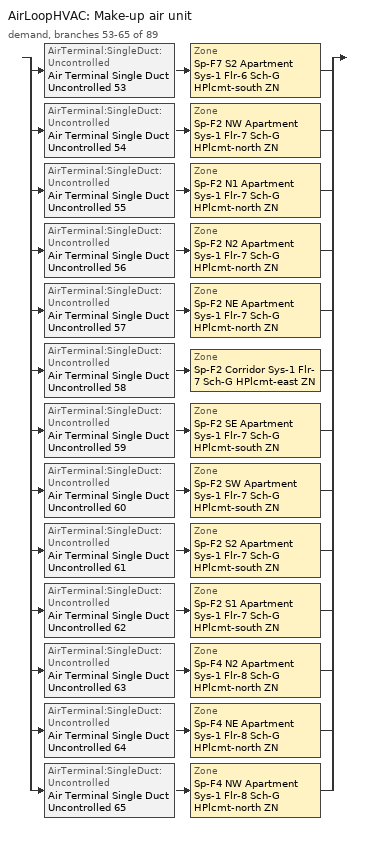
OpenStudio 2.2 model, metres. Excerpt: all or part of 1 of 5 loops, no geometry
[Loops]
AirLoopHVAC 'Make-up air unit'
 demand, branches 53-65 of 89: split
  | AirTerminal:SingleDuct:Uncontrolled 'Air Terminal Single Duct Uncontrolled 53' > Zone 'Sp-F7 S2 Apartment Sys-1 Flr-6 Sch-G HPlcmt-south ZN'
  | AirTerminal:SingleDuct:Uncontrolled 'Air Terminal Single Duct Uncontrolled 54' > Zone 'Sp-F2 NW Apartment Sys-1 Flr-7 Sch-G HPlcmt-north ZN'
  | AirTerminal:SingleDuct:Uncontrolled 'Air Terminal Single Duct Uncontrolled 55' > Zone 'Sp-F2 N1 Apartment Sys-1 Flr-7 Sch-G HPlcmt-north ZN'
  | AirTerminal:SingleDuct:Uncontrolled 'Air Terminal Single Duct Uncontrolled 56' > Zone 'Sp-F2 N2 Apartment Sys-1 Flr-7 Sch-G HPlcmt-north ZN'
  | AirTerminal:SingleDuct:Uncontrolled 'Air Terminal Single Duct Uncontrolled 57' > Zone 'Sp-F2 NE Apartment Sys-1 Flr-7 Sch-G HPlcmt-north ZN'
  | AirTerminal:SingleDuct:Uncontrolled 'Air Terminal Single Duct Uncontrolled 58' > Zone 'Sp-F2 Corridor Sys-1 Flr-7 Sch-G HPlcmt-east ZN'
  | AirTerminal:SingleDuct:Uncontrolled 'Air Terminal Single Duct Uncontrolled 59' > Zone 'Sp-F2 SE Apartment Sys-1 Flr-7 Sch-G HPlcmt-south ZN'
  | AirTerminal:SingleDuct:Uncontrolled 'Air Terminal Single Duct Uncontrolled 60' > Zone 'Sp-F2 SW Apartment Sys-1 Flr-7 Sch-G HPlcmt-south ZN'
  | AirTerminal:SingleDuct:Uncontrolled 'Air Terminal Single Duct Uncontrolled 61' > Zone 'Sp-F2 S2 Apartment Sys-1 Flr-7 Sch-G HPlcmt-south ZN'
  | AirTerminal:SingleDuct:Uncontrolled 'Air Terminal Single Duct Uncontrolled 62' > Zone 'Sp-F2 S1 Apartment Sys-1 Flr-7 Sch-G HPlcmt-south ZN'
  | AirTerminal:SingleDuct:Uncontrolled 'Air Terminal Single Duct Uncontrolled 63' > Zone 'Sp-F4 N2 Apartment Sys-1 Flr-8 Sch-G HPlcmt-north ZN'
  | AirTerminal:SingleDuct:Uncontrolled 'Air Terminal Single Duct Uncontrolled 64' > Zone 'Sp-F4 NE Apartment Sys-1 Flr-8 Sch-G HPlcmt-north ZN'
  | AirTerminal:SingleDuct:Uncontrolled 'Air Terminal Single Duct Uncontrolled 65' > Zone 'Sp-F4 NW Apartment Sys-1 Flr-8 Sch-G HPlcmt-north ZN'
[Sizing:Zone] Zone Cooling Design Supply Air Temperature Input Method=SupplyAirTemperature; Zone Cooling Design Supply Air Temperature {C}=13; Zone Cooling Design Supply Air Temperature Difference {deltaC}=11.11; Zone Heating Design Supply Air Temperature Input Method=SupplyAirTemperature; Zone Heating Design Supply Air Temperature {C}=43; Zone Heating Design Supply Air Temperature Difference {deltaC}=11.11; Zone Cooling Design Supply Air Humidity Ratio {kg-H2O/kg-air}=0.0085; Zone Heating Design Supply Air Humidity Ratio {kg-H2O/kg-air}=0.008; Zone Heating Sizing Factor=1.3; Zone Cooling Sizing Factor=1.1; Cooling Design Air Flow Method=DesignDay; Heating Design Air Flow Method=DesignDay; Account for Dedicated Outdoor Air System=No; Dedicated Outdoor Air System Control Strategy=NeutralSupplyAir; Dedicated Outdoor Air Low Setpoint Temperature for Design {C}=autosize; Dedicated Outdoor Air High Setpoint Temperature for Design {C}=autosize
Sp-F7 S2 Apartment Sys-1 Flr-6 Sch-G HPlcmt-south ZN; Sp-F2 NW Apartment Sys-1 Flr-7 Sch-G HPlcmt-north ZN; Sp-F2 N1 Apartment Sys-1 Flr-7 Sch-G HPlcmt-north ZN; Sp-F2 N2 Apartment Sys-1 Flr-7 Sch-G HPlcmt-north ZN; Sp-F2 NE Apartment Sys-1 Flr-7 Sch-G HPlcmt-north ZN; Sp-F2 Corridor Sys-1 Flr-7 Sch-G HPlcmt-east ZN; Sp-F2 SE Apartment Sys-1 Flr-7 Sch-G HPlcmt-south ZN; Sp-F2 SW Apartment Sys-1 Flr-7 Sch-G HPlcmt-south ZN; Sp-F2 S2 Apartment Sys-1 Flr-7 Sch-G HPlcmt-south ZN; Sp-F2 S1 Apartment Sys-1 Flr-7 Sch-G HPlcmt-south ZN; Sp-F4 N2 Apartment Sys-1 Flr-8 Sch-G HPlcmt-north ZN; Sp-F4 NE Apartment Sys-1 Flr-8 Sch-G HPlcmt-north ZN; Sp-F4 NW Apartment Sys-1 Flr-8 Sch-G HPlcmt-north ZN
[Zone equipment]
Sp-F7 S2 Apartment Sys-1 Flr-6 Sch-G HPlcmt-south ZN: Sp-F7 S2 Apartment Sys-1 Flr-6 Sch-G HPlcmt-south ZN PTAC, Zone HVAC Baseboard Convective Electric 53, Air Terminal Single Duct Uncontrolled 53
Sp-F2 NW Apartment Sys-1 Flr-7 Sch-G HPlcmt-north ZN: Sp-F2 NW Apartment Sys-1 Flr-7 Sch-G HPlcmt-north ZN PTAC, Zone HVAC Baseboard Convective Electric 54, Air Terminal Single Duct Uncontrolled 54
Sp-F2 N1 Apartment Sys-1 Flr-7 Sch-G HPlcmt-north ZN: Sp-F2 N1 Apartment Sys-1 Flr-7 Sch-G HPlcmt-north ZN PTAC, Zone HVAC Baseboard Convective Electric 55, Air Terminal Single Duct Uncontrolled 55
Sp-F2 N2 Apartment Sys-1 Flr-7 Sch-G HPlcmt-north ZN: Sp-F2 N2 Apartment Sys-1 Flr-7 Sch-G HPlcmt-north ZN PTAC, Zone HVAC Baseboard Convective Electric 56, Air Terminal Single Duct Uncontrolled 56
Sp-F2 NE Apartment Sys-1 Flr-7 Sch-G HPlcmt-north ZN: Sp-F2 NE Apartment Sys-1 Flr-7 Sch-G HPlcmt-north ZN PTAC, Zone HVAC Baseboard Convective Electric 57, Air Terminal Single Duct Uncontrolled 57
Sp-F2 Corridor Sys-1 Flr-7 Sch-G HPlcmt-east ZN: Sp-F2 Corridor Sys-1 Flr-7 Sch-G HPlcmt-east ZN PTAC, Zone HVAC Baseboard Convective Electric 58, Air Terminal Single Duct Uncontrolled 58
Sp-F2 SE Apartment Sys-1 Flr-7 Sch-G HPlcmt-south ZN: Sp-F2 SE Apartment Sys-1 Flr-7 Sch-G HPlcmt-south ZN PTAC, Zone HVAC Baseboard Convective Electric 59, Air Terminal Single Duct Uncontrolled 59
Sp-F2 SW Apartment Sys-1 Flr-7 Sch-G HPlcmt-south ZN: Sp-F2 SW Apartment Sys-1 Flr-7 Sch-G HPlcmt-south ZN PTAC, Zone HVAC Baseboard Convective Electric 60, Air Terminal Single Duct Uncontrolled 60
Sp-F2 S2 Apartment Sys-1 Flr-7 Sch-G HPlcmt-south ZN: Sp-F2 S2 Apartment Sys-1 Flr-7 Sch-G HPlcmt-south ZN PTAC, Zone HVAC Baseboard Convective Electric 61, Air Terminal Single Duct Uncontrolled 61
Sp-F2 S1 Apartment Sys-1 Flr-7 Sch-G HPlcmt-south ZN: Sp-F2 S1 Apartment Sys-1 Flr-7 Sch-G HPlcmt-south ZN PTAC, Zone HVAC Baseboard Convective Electric 62, Air Terminal Single Duct Uncontrolled 62
Sp-F4 N2 Apartment Sys-1 Flr-8 Sch-G HPlcmt-north ZN: Sp-F4 N2 Apartment Sys-1 Flr-8 Sch-G HPlcmt-north ZN PTAC, Zone HVAC Baseboard Convective Electric 63, Air Terminal Single Duct Uncontrolled 63
Sp-F4 NE Apartment Sys-1 Flr-8 Sch-G HPlcmt-north ZN: Sp-F4 NE Apartment Sys-1 Flr-8 Sch-G HPlcmt-north ZN PTAC, Zone HVAC Baseboard Convective Electric 64, Air Terminal Single Duct Uncontrolled 64
Sp-F4 NW Apartment Sys-1 Flr-8 Sch-G HPlcmt-north ZN: Sp-F4 NW Apartment Sys-1 Flr-8 Sch-G HPlcmt-north ZN PTAC, Zone HVAC Baseboard Convective Electric 65, Air Terminal Single Duct Uncontrolled 65
[Fan:ConstantVolume] Availability Schedule=Always On Discrete; Fan Efficiency=0.39975; Pressure Rise {Pa}=640; Maximum Flow Rate {m3/s}=AutoSize; Motor Efficiency=0.615
Fan Constant Volume 54; Fan Constant Volume 55; Fan Constant Volume 56; Fan Constant Volume 57; Fan Constant Volume 58; Fan Constant Volume 59; Fan Constant Volume 60; Fan Constant Volume 61; Fan Constant Volume 62; Fan Constant Volume 63; Fan Constant Volume 64; Fan Constant Volume 65; Fan Constant Volume 66
[Coil:Heating:Electric] Availability Schedule=ON_OFF_ALWAYS_OFF
Coil Heating Electric 54; Coil Heating Electric 55; Coil Heating Electric 56; Coil Heating Electric 57; Coil Heating Electric 58; Coil Heating Electric 59; Coil Heating Electric 60; Coil Heating Electric 61; Coil Heating Electric 62; Coil Heating Electric 63; Coil Heating Electric 64; Coil Heating Electric 65; Coil Heating Electric 66
[Coil:Cooling:DX:SingleSpeed] Availability Schedule=Always On Discrete; Rated Total Cooling Capacity {W}=autosize; Rated Sensible Heat Ratio=autosize; Rated Air Flow Rate {m3/s}=autosize; Rated Evaporator Fan Power Per Volume Flow Rate {W/(m3/s)}=773.3; Condenser Type=AirCooled; Evaporative Condenser Effectiveness=0; Evaporative Condenser Air Flow Rate {m3/s}=Autosize; Evaporative Condenser Pump Rated Power Consumption {W}=Autosize; Crankcase Heater Capacity {W}=0; Maximum Outdoor Dry-Bulb Temperature for Crankcase Heater Operation {C}=0; Basin Heater Capacity {W/K}=0; Basin Heater Setpoint Temperature {C}=10
Name | Rated COP {W/W} | Total Cooling Capacity Function of Temperature Curve | Total Cooling Capacity Function of Flow Fraction Curve | Energy Input Ratio Function of Temperature Curve | Energy Input Ratio Function of Flow Fraction Curve | Part Load Fraction Correlation Curve
Coil Cooling DX Single Speed 54 7kBtu/hr 11.0EER | 3.72676 | DXCOOL-NECB2011-REF-CAPFT 49 | DXCOOL-NECB2011-REF-CAPFFLOW 49 | DXCOOL-NECB2011-REF-COOLEIRFT 49 | DXCOOL-NECB2011-REF-COOLEIRFFLOW 49 | DXCOOL-NECB2011-REF-COOLPLFFPLR 49
Coil Cooling DX Single Speed 55 7kBtu/hr 11.0EER | 3.72705 | DXCOOL-NECB2011-REF-CAPFT 50 | DXCOOL-NECB2011-REF-CAPFFLOW 50 | DXCOOL-NECB2011-REF-COOLEIRFT 50 | DXCOOL-NECB2011-REF-COOLEIRFFLOW 50 | DXCOOL-NECB2011-REF-COOLPLFFPLR 50
Coil Cooling DX Single Speed 56 4kBtu/hr 11.0EER | 3.72465 | DXCOOL-NECB2011-REF-CAPFT 51 | DXCOOL-NECB2011-REF-CAPFFLOW 51 | DXCOOL-NECB2011-REF-COOLEIRFT 51 | DXCOOL-NECB2011-REF-COOLEIRFFLOW 51 | DXCOOL-NECB2011-REF-COOLPLFFPLR 51
Coil Cooling DX Single Speed 57 4kBtu/hr 11.0EER | 3.72459 | DXCOOL-NECB2011-REF-CAPFT 52 | DXCOOL-NECB2011-REF-CAPFFLOW 52 | DXCOOL-NECB2011-REF-COOLEIRFT 52 | DXCOOL-NECB2011-REF-COOLEIRFFLOW 52 | DXCOOL-NECB2011-REF-COOLPLFFPLR 52
Coil Cooling DX Single Speed 58 7kBtu/hr 11.0EER | 3.72442 | DXCOOL-NECB2011-REF-CAPFT 53 | DXCOOL-NECB2011-REF-CAPFFLOW 53 | DXCOOL-NECB2011-REF-COOLEIRFT 53 | DXCOOL-NECB2011-REF-COOLEIRFFLOW 53 | DXCOOL-NECB2011-REF-COOLPLFFPLR 53
Coil Cooling DX Single Speed 59 5kBtu/hr 11.0EER | 3.72521 | DXCOOL-NECB2011-REF-CAPFT 54 | DXCOOL-NECB2011-REF-CAPFFLOW 54 | DXCOOL-NECB2011-REF-COOLEIRFT 54 | DXCOOL-NECB2011-REF-COOLEIRFFLOW 54 | DXCOOL-NECB2011-REF-COOLPLFFPLR 54
Coil Cooling DX Single Speed 60 9kBtu/hr 10.5EER | 3.56913 | DXCOOL-NECB2011-REF-CAPFT 56 | DXCOOL-NECB2011-REF-CAPFFLOW 56 | DXCOOL-NECB2011-REF-COOLEIRFT 56 | DXCOOL-NECB2011-REF-COOLEIRFFLOW 56 | DXCOOL-NECB2011-REF-COOLPLFFPLR 56
Coil Cooling DX Single Speed 61 9kBtu/hr 10.6EER | 3.58827 | DXCOOL-NECB2011-REF-CAPFT 57 | DXCOOL-NECB2011-REF-CAPFFLOW 57 | DXCOOL-NECB2011-REF-COOLEIRFT 57 | DXCOOL-NECB2011-REF-COOLEIRFFLOW 57 | DXCOOL-NECB2011-REF-COOLPLFFPLR 57
Coil Cooling DX Single Speed 62 7kBtu/hr 11.0EER | 3.72681 | DXCOOL-NECB2011-REF-CAPFT 58 | DXCOOL-NECB2011-REF-CAPFFLOW 58 | DXCOOL-NECB2011-REF-COOLEIRFT 58 | DXCOOL-NECB2011-REF-COOLEIRFFLOW 58 | DXCOOL-NECB2011-REF-COOLPLFFPLR 58
Coil Cooling DX Single Speed 63 7kBtu/hr 11.0EER | 3.72671 | DXCOOL-NECB2011-REF-CAPFT 59 | DXCOOL-NECB2011-REF-CAPFFLOW 59 | DXCOOL-NECB2011-REF-COOLEIRFT 59 | DXCOOL-NECB2011-REF-COOLEIRFFLOW 59 | DXCOOL-NECB2011-REF-COOLPLFFPLR 59
Coil Cooling DX Single Speed 64 4kBtu/hr 11.0EER | 3.72462 | DXCOOL-NECB2011-REF-CAPFT 60 | DXCOOL-NECB2011-REF-CAPFFLOW 60 | DXCOOL-NECB2011-REF-COOLEIRFT 60 | DXCOOL-NECB2011-REF-COOLEIRFFLOW 60 | DXCOOL-NECB2011-REF-COOLPLFFPLR 60
Coil Cooling DX Single Speed 65 7kBtu/hr 11.0EER | 3.72633 | DXCOOL-NECB2011-REF-CAPFT 61 | DXCOOL-NECB2011-REF-CAPFFLOW 61 | DXCOOL-NECB2011-REF-COOLEIRFT 61 | DXCOOL-NECB2011-REF-COOLEIRFFLOW 61 | DXCOOL-NECB2011-REF-COOLPLFFPLR 61
Coil Cooling DX Single Speed 66 7kBtu/hr 11.0EER | 3.72705 | DXCOOL-NECB2011-REF-CAPFT 62 | DXCOOL-NECB2011-REF-CAPFFLOW 62 | DXCOOL-NECB2011-REF-COOLEIRFT 62 | DXCOOL-NECB2011-REF-COOLEIRFFLOW 62 | DXCOOL-NECB2011-REF-COOLPLFFPLR 62
[ZoneHVAC:PackagedTerminalAirConditioner] Availability Schedule=Always On Discrete; Supply Air Flow Rate During Cooling Operation {m3/s}=Autosize; Supply Air Flow Rate During Heating Operation {m3/s}=Autosize; Supply Air Flow Rate When No Cooling or Heating is Needed {m3/s}=Autosize; Outdoor Air Flow Rate During Cooling Operation {m3/s}=Autosize; Outdoor Air Flow Rate During Heating Operation {m3/s}=Autosize; Outdoor Air Flow Rate When No Cooling or Heating is Needed {m3/s}=Autosize; Fan Placement=DrawThrough
Name | Supply Air Fan | Heating Coil | Cooling Coil
Sp-F7 S2 Apartment Sys-1 Flr-6 Sch-G HPlcmt-south ZN PTAC | Fan Constant Volume 54 | Coil Heating Electric 54 | Coil Cooling DX Single Speed 54 7kBtu/hr 11.0EER
Sp-F2 NW Apartment Sys-1 Flr-7 Sch-G HPlcmt-north ZN PTAC | Fan Constant Volume 55 | Coil Heating Electric 55 | Coil Cooling DX Single Speed 55 7kBtu/hr 11.0EER
Sp-F2 N1 Apartment Sys-1 Flr-7 Sch-G HPlcmt-north ZN PTAC | Fan Constant Volume 56 | Coil Heating Electric 56 | Coil Cooling DX Single Speed 56 4kBtu/hr 11.0EER
Sp-F2 N2 Apartment Sys-1 Flr-7 Sch-G HPlcmt-north ZN PTAC | Fan Constant Volume 57 | Coil Heating Electric 57 | Coil Cooling DX Single Speed 57 4kBtu/hr 11.0EER
Sp-F2 NE Apartment Sys-1 Flr-7 Sch-G HPlcmt-north ZN PTAC | Fan Constant Volume 58 | Coil Heating Electric 58 | Coil Cooling DX Single Speed 58 7kBtu/hr 11.0EER
Sp-F2 Corridor Sys-1 Flr-7 Sch-G HPlcmt-east ZN PTAC | Fan Constant Volume 59 | Coil Heating Electric 59 | Coil Cooling DX Single Speed 59 5kBtu/hr 11.0EER
Sp-F2 SE Apartment Sys-1 Flr-7 Sch-G HPlcmt-south ZN PTAC | Fan Constant Volume 60 | Coil Heating Electric 60 | Coil Cooling DX Single Speed 60 9kBtu/hr 10.5EER
Sp-F2 SW Apartment Sys-1 Flr-7 Sch-G HPlcmt-south ZN PTAC | Fan Constant Volume 61 | Coil Heating Electric 61 | Coil Cooling DX Single Speed 61 9kBtu/hr 10.6EER
Sp-F2 S2 Apartment Sys-1 Flr-7 Sch-G HPlcmt-south ZN PTAC | Fan Constant Volume 62 | Coil Heating Electric 62 | Coil Cooling DX Single Speed 62 7kBtu/hr 11.0EER
Sp-F2 S1 Apartment Sys-1 Flr-7 Sch-G HPlcmt-south ZN PTAC | Fan Constant Volume 63 | Coil Heating Electric 63 | Coil Cooling DX Single Speed 63 7kBtu/hr 11.0EER
Sp-F4 N2 Apartment Sys-1 Flr-8 Sch-G HPlcmt-north ZN PTAC | Fan Constant Volume 64 | Coil Heating Electric 64 | Coil Cooling DX Single Speed 64 4kBtu/hr 11.0EER
Sp-F4 NE Apartment Sys-1 Flr-8 Sch-G HPlcmt-north ZN PTAC | Fan Constant Volume 65 | Coil Heating Electric 65 | Coil Cooling DX Single Speed 65 7kBtu/hr 11.0EER
Sp-F4 NW Apartment Sys-1 Flr-8 Sch-G HPlcmt-north ZN PTAC | Fan Constant Volume 66 | Coil Heating Electric 66 | Coil Cooling DX Single Speed 66 7kBtu/hr 11.0EER
[ZoneHVAC:Baseboard:Convective:Electric] Availability Schedule=Always On Discrete; Nominal Capacity {W}=autosize; Efficiency=1
Zone HVAC Baseboard Convective Electric 53; Zone HVAC Baseboard Convective Electric 54; Zone HVAC Baseboard Convective Electric 55; Zone HVAC Baseboard Convective Electric 56; Zone HVAC Baseboard Convective Electric 57; Zone HVAC Baseboard Convective Electric 58; Zone HVAC Baseboard Convective Electric 59; Zone HVAC Baseboard Convective Electric 60; Zone HVAC Baseboard Convective Electric 61; Zone HVAC Baseboard Convective Electric 62; Zone HVAC Baseboard Convective Electric 63; Zone HVAC Baseboard Convective Electric 64; Zone HVAC Baseboard Convective Electric 65
[AirTerminal:SingleDuct:Uncontrolled] Availability Schedule=Always On Discrete; Maximum Air Flow Rate {m3/s}=AutoSize
Air Terminal Single Duct Uncontrolled 53; Air Terminal Single Duct Uncontrolled 54; Air Terminal Single Duct Uncontrolled 55; Air Terminal Single Duct Uncontrolled 56; Air Terminal Single Duct Uncontrolled 57; Air Terminal Single Duct Uncontrolled 58; Air Terminal Single Duct Uncontrolled 59; Air Terminal Single Duct Uncontrolled 60; Air Terminal Single Duct Uncontrolled 61; Air Terminal Single Duct Uncontrolled 62; Air Terminal Single Duct Uncontrolled 63; Air Terminal Single Duct Uncontrolled 64; Air Terminal Single Duct Uncontrolled 65
[Schedule:Ruleset]
ON_OFF_ALWAYS_OFF: Default Day Schedule=Schedule Day 3
[Schedule:Day]
Schedule Day 3; wkdON_OFF_ALWAYS_OFF 1; satON_OFF_ALWAYS_OFF 1; sunON_OFF_ALWAYS_OFF 1: 1, 0, 0, 2, 0, 0, 3, 0, 0, 4, 0, 0, 5, 0, 0, 6, 0, 0, 7, 0, 0, 8, 0, 0, 9, 0, 0, 10, 0, 0, 11, 0, 0, 12, 0, 0, 13, 0, 0, 14, 0, 0, 15, 0, 0, 16, 0, 0, 17, 0, 0, 18, 0, 0, 19, 0, 0, 20, 0, 0, 21, 0, 0, 22, 0, 0, 23, 0, 0, 24, 0, 0
[Schedule:Rule] Schedule Ruleset=ON_OFF_ALWAYS_OFF; Date Specification Type=DateRange; Start Month=1; Start Day=1; End Month=12; End Day=31
Name | Rule Order | Day Schedule | Apply Sunday | Apply Monday | Apply Tuesday | Apply Wednesday | Apply Thursday | Apply Friday | Apply Saturday
wkdON_OFF_ALWAYS_OFF rule | 2 | wkdON_OFF_ALWAYS_OFF 1 | No | Yes | Yes | Yes | Yes | Yes | No
satON_OFF_ALWAYS_OFFrule | 1 | satON_OFF_ALWAYS_OFF 1 | No | No | No | No | No | No | Yes
sunON_OFF_ALWAYS_OFFrule | 0 | sunON_OFF_ALWAYS_OFF 1 | Yes | No | No | No | No | No | No
[Schedule:Constant]
Always On Discrete: Value=1
[Curve:Biquadratic] Minimum Value of x=13; Maximum Value of x=24; Minimum Value of y=24; Maximum Value of y=46
Name | Coefficient1 Constant | Coefficient2 x | Coefficient3 x**2 | Coefficient4 y | Coefficient5 y**2 | Coefficient6 x*y
DXCOOL-NECB2011-REF-CAPFT 49; DXCOOL-NECB2011-REF-CAPFT 50; DXCOOL-NECB2011-REF-CAPFT 51; DXCOOL-NECB2011-REF-CAPFT 52; DXCOOL-NECB2011-REF-CAPFT 53; DXCOOL-NECB2011-REF-CAPFT 54; DXCOOL-NECB2011-REF-CAPFT 56; DXCOOL-NECB2011-REF-CAPFT 57; DXCOOL-NECB2011-REF-CAPFT 58; DXCOOL-NECB2011-REF-CAPFT 59; DXCOOL-NECB2011-REF-CAPFT 60; DXCOOL-NECB2011-REF-CAPFT 61; DXCOOL-NECB2011-REF-CAPFT 62 | 0.867905 | 0.0142459 | 0.00055436 | -0.0075575 | 3.3e-05 | -0.0001918
DXCOOL-NECB2011-REF-COOLEIRFT 49; DXCOOL-NECB2011-REF-COOLEIRFT 50; DXCOOL-NECB2011-REF-COOLEIRFT 51; DXCOOL-NECB2011-REF-COOLEIRFT 52; DXCOOL-NECB2011-REF-COOLEIRFT 53; DXCOOL-NECB2011-REF-COOLEIRFT 54; DXCOOL-NECB2011-REF-COOLEIRFT 56; DXCOOL-NECB2011-REF-COOLEIRFT 57; DXCOOL-NECB2011-REF-COOLEIRFT 58; DXCOOL-NECB2011-REF-COOLEIRFT 59; DXCOOL-NECB2011-REF-COOLEIRFT 60; DXCOOL-NECB2011-REF-COOLEIRFT 61; DXCOOL-NECB2011-REF-COOLEIRFT 62 | 0.116936 | 0.0284933 | -0.0004112 | 0.0214108 | 0.00016103 | -0.0006791
[Curve:Quadratic] Coefficient1 Constant=1; Coefficient2 x=0; Coefficient3 x**2=0; Minimum Value of x=0; Maximum Value of x=1
DXCOOL-NECB2011-REF-CAPFFLOW 49; DXCOOL-NECB2011-REF-COOLEIRFFLOW 49; DXCOOL-NECB2011-REF-CAPFFLOW 50; DXCOOL-NECB2011-REF-COOLEIRFFLOW 50; DXCOOL-NECB2011-REF-CAPFFLOW 51; DXCOOL-NECB2011-REF-COOLEIRFFLOW 51; DXCOOL-NECB2011-REF-CAPFFLOW 52; DXCOOL-NECB2011-REF-COOLEIRFFLOW 52; DXCOOL-NECB2011-REF-CAPFFLOW 53; DXCOOL-NECB2011-REF-COOLEIRFFLOW 53; DXCOOL-NECB2011-REF-CAPFFLOW 54; DXCOOL-NECB2011-REF-COOLEIRFFLOW 54; DXCOOL-NECB2011-REF-CAPFFLOW 56; DXCOOL-NECB2011-REF-COOLEIRFFLOW 56; DXCOOL-NECB2011-REF-CAPFFLOW 57; DXCOOL-NECB2011-REF-COOLEIRFFLOW 57; DXCOOL-NECB2011-REF-CAPFFLOW 58; DXCOOL-NECB2011-REF-COOLEIRFFLOW 58; DXCOOL-NECB2011-REF-CAPFFLOW 59; DXCOOL-NECB2011-REF-COOLEIRFFLOW 59; DXCOOL-NECB2011-REF-CAPFFLOW 60; DXCOOL-NECB2011-REF-COOLEIRFFLOW 60; DXCOOL-NECB2011-REF-CAPFFLOW 61; DXCOOL-NECB2011-REF-COOLEIRFFLOW 61; DXCOOL-NECB2011-REF-CAPFFLOW 62; DXCOOL-NECB2011-REF-COOLEIRFFLOW 62
[Curve:Cubic] Coefficient1 Constant=0.0277; Coefficient2 x=4.9151; Coefficient3 x**2=-8.184; Coefficient4 x**3=4.2702; Minimum Value of x=0.7; Maximum Value of x=1
DXCOOL-NECB2011-REF-COOLPLFFPLR 49; DXCOOL-NECB2011-REF-COOLPLFFPLR 50; DXCOOL-NECB2011-REF-COOLPLFFPLR 51; DXCOOL-NECB2011-REF-COOLPLFFPLR 52; DXCOOL-NECB2011-REF-COOLPLFFPLR 53; DXCOOL-NECB2011-REF-COOLPLFFPLR 54; DXCOOL-NECB2011-REF-COOLPLFFPLR 56; DXCOOL-NECB2011-REF-COOLPLFFPLR 57; DXCOOL-NECB2011-REF-COOLPLFFPLR 58; DXCOOL-NECB2011-REF-COOLPLFFPLR 59; DXCOOL-NECB2011-REF-COOLPLFFPLR 60; DXCOOL-NECB2011-REF-COOLPLFFPLR 61; DXCOOL-NECB2011-REF-COOLPLFFPLR 62
